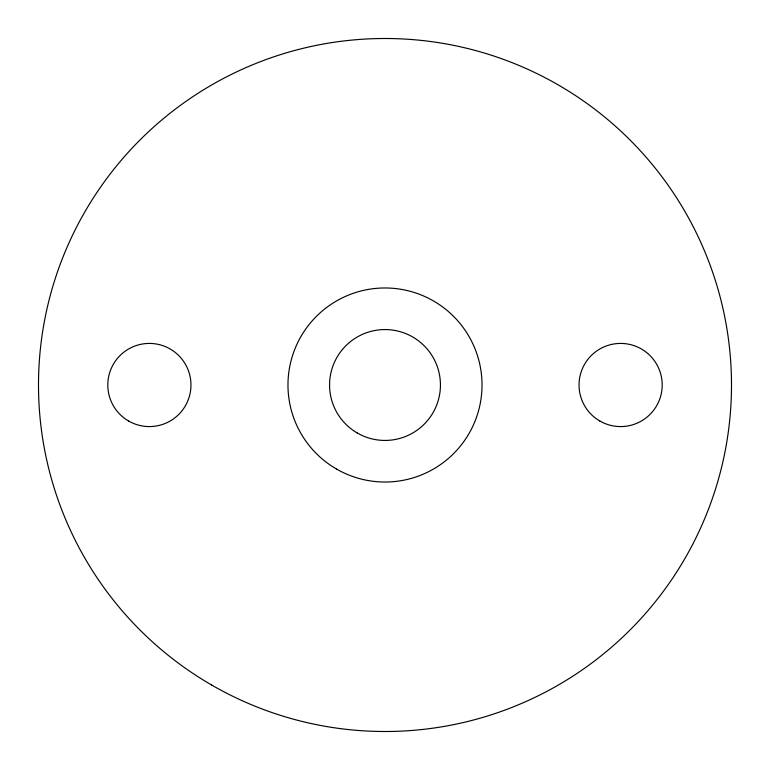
<?xml version="1.0" encoding="UTF-8"?>
<svg xmlns="http://www.w3.org/2000/svg" width="770" height="770" viewBox="0 0 770 770"><rect width="100%" height="100%" fill="white"/><g stroke="black" fill="none" stroke-linecap="round" stroke-linejoin="round"><path stroke-width="1.16" d="M211.75 685.079A346.5 346.5 0 0 0 731.5 385A346.5 346.5 0 0 0 211.75 84.921A346.5 346.5 0 0 0 211.75 685.079M336.49 469.026A97.02 97.02 0 0 0 482.02 385A97.02 97.02 0 0 0 336.49 300.974A97.02 97.02 0 0 0 336.49 469.026M357.28 433.01A55.44 55.44 0 0 0 440.44 385A55.44 55.44 0 0 0 357.28 336.99A55.44 55.44 0 0 0 357.28 433.01M599.83 421.007A41.58 41.58 0 0 0 662.2 385A41.58 41.58 0 0 0 599.83 348.993A41.58 41.58 0 0 0 599.83 421.007M128.59 421.007A41.58 41.58 0 0 0 190.96 385A41.58 41.58 0 0 0 128.59 348.993A41.58 41.58 0 0 0 128.59 421.007"/></g></svg>
